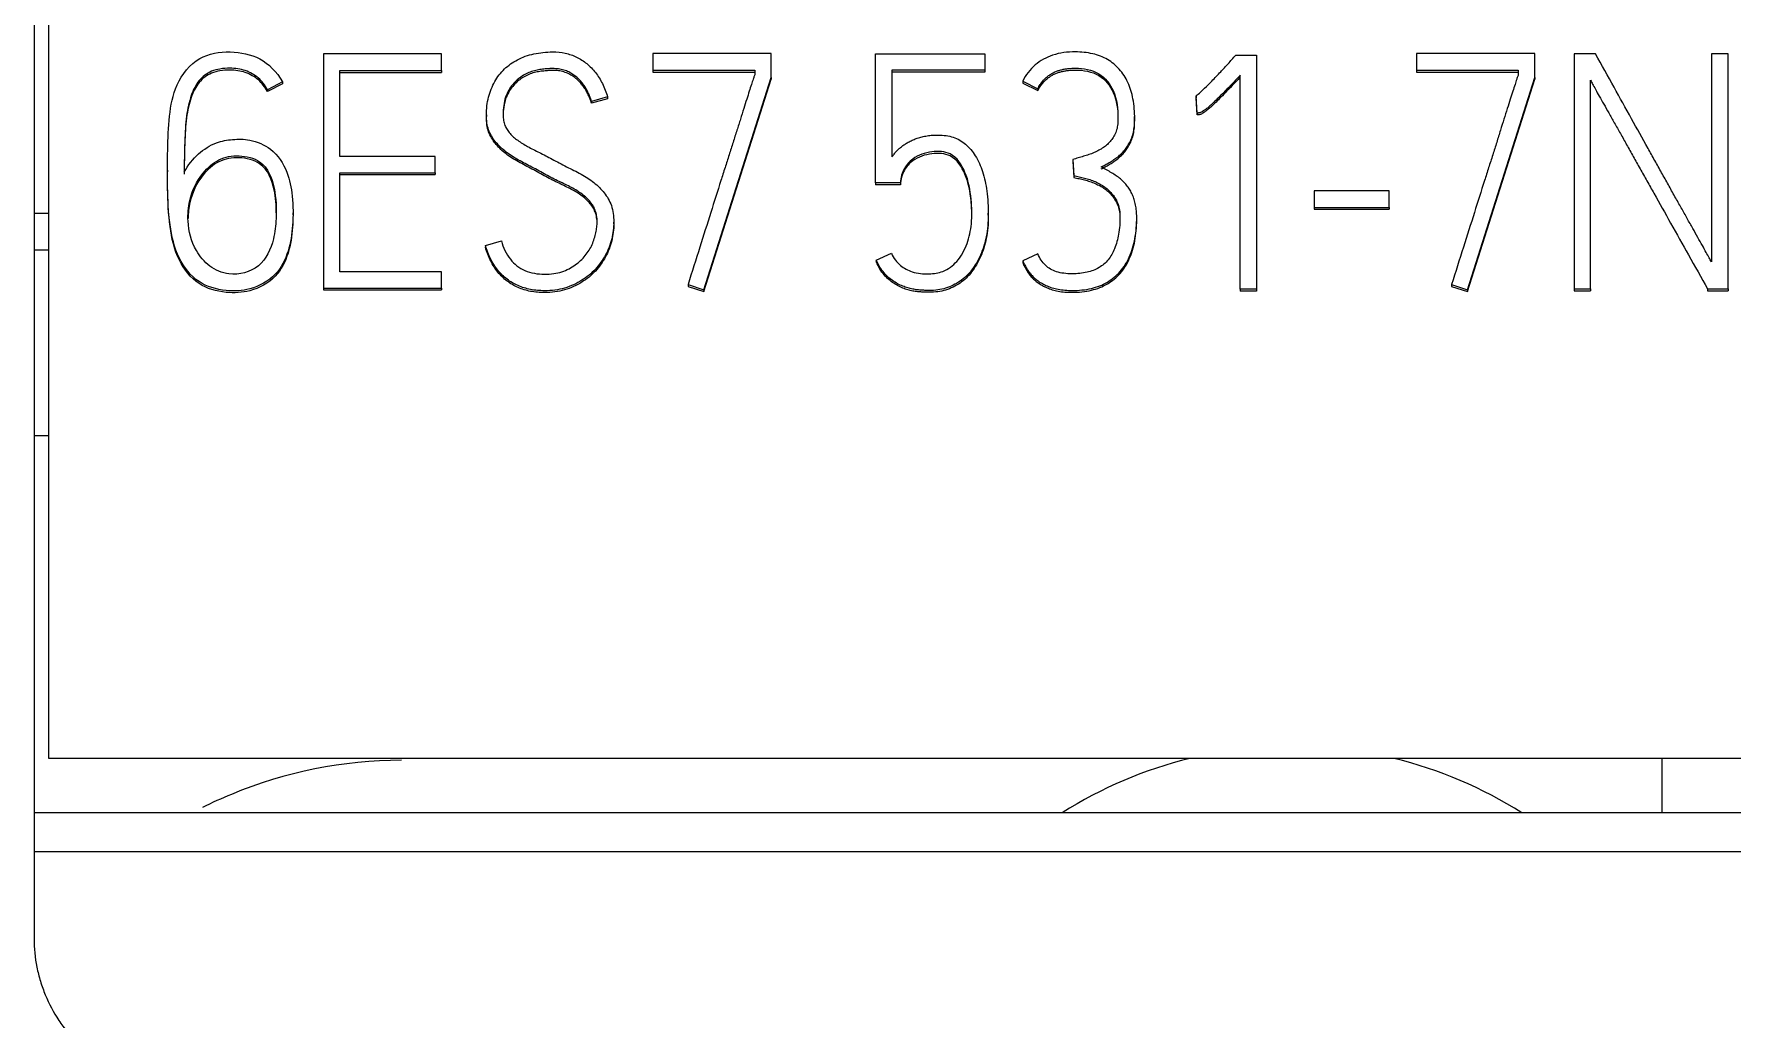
# Model space of a CAD drawing. Header units: millimetres. Extents: x 4137 to 6698, y 1400 to 3585.
# Drawn here: x 5499.15 to 5510.62, y 3360.83 to 3367.49 of the extents above; entities that cross this region are included whole.
import ezdxf

# ---------------------------------------------------------------- set-up
doc = ezdxf.new("R2010")
doc.units = ezdxf.units.MM
doc.layers.add('000-PI-Oprema', color=30, linetype='Continuous', lineweight=5)

msp = doc.modelspace()

# ---------------------------------------------------------------- linework, layer by layer
at = {"layer": '000-PI-Oprema', "color": 0, "linetype": 'ByBlock', "lineweight": 0}
for p, q in [((5499.248, 3362.595), (5499.248, 3372.778)), ((5501.104, 3367.354), (5501.104, 3365.771)), ((5501.901, 3367.354), (5501.104, 3367.354)), ((5501.901, 3367.242), (5501.901, 3367.354)), ((5503.33, 3367.356), (5503.33, 3367.244)), ((5504.129, 3367.356), (5503.33, 3367.356)), ((5504.129, 3367.195), (5504.129, 3367.356)), ((5504.835, 3367.354), (5505.573, 3367.354)), ((5504.835, 3366.482), (5504.835, 3367.354)), ((5505.573, 3367.354), (5505.573, 3367.244)), ((5507.269, 3367.345), (5507.409, 3367.345)), ((5507.409, 3367.345), (5507.409, 3365.765)), ((5508.489, 3367.356), (5508.489, 3367.244)), ((5509.288, 3367.356), (5508.489, 3367.356)), ((5509.288, 3367.195), (5509.288, 3367.356)), ((5509.555, 3367.354), (5509.555, 3365.767)), ((5509.699, 3367.354), (5509.555, 3367.354)), ((5510.595, 3367.354), (5510.482, 3367.354)), ((5510.482, 3367.354), (5510.482, 3365.95)), ((5510.595, 3365.767), (5510.595, 3367.354)), ((5500.827, 3367.165), (5500.725, 3367.112)), ((5500.827, 3367.152), (5500.725, 3367.099)), ((5500.827, 3367.165), (5500.827, 3367.152)), ((5501.215, 3366.661), (5501.215, 3367.242)), ((5501.215, 3367.242), (5501.901, 3367.242)), ((5501.215, 3367.229), (5501.901, 3367.229)), ((5501.901, 3367.242), (5501.901, 3367.229)), ((5503.33, 3367.244), (5503.33, 3367.231)), ((5503.33, 3367.244), (5504.018, 3367.244)), ((5503.33, 3367.231), (5504.018, 3367.231)), ((5503.674, 3365.76), (5504.129, 3367.195)), ((5503.674, 3365.748), (5504.129, 3367.183)), ((5504.018, 3367.244), (5504.018, 3367.213)), ((5504.129, 3367.195), (5504.129, 3367.183)), ((5504.945, 3367.244), (5504.945, 3366.658)), ((5505.573, 3367.244), (5504.945, 3367.244)), ((5505.573, 3367.231), (5504.945, 3367.231)), ((5505.573, 3367.244), (5505.573, 3367.231)), ((5505.829, 3367.169), (5505.829, 3367.156)), ((5505.829, 3367.169), (5505.931, 3367.118)), ((5505.829, 3367.156), (5505.931, 3367.106)), ((5507.298, 3365.765), (5507.298, 3367.209)), ((5508.489, 3367.244), (5508.489, 3367.231)), ((5508.489, 3367.244), (5509.177, 3367.244)), ((5508.489, 3367.231), (5509.177, 3367.231)), ((5508.833, 3365.76), (5509.288, 3367.195)), ((5508.833, 3365.748), (5509.288, 3367.183)), ((5509.177, 3367.244), (5509.177, 3367.213)), ((5509.288, 3367.195), (5509.288, 3367.183)), ((5509.666, 3365.767), (5509.666, 3367.176)), ((5500.725, 3367.112), (5500.725, 3367.099)), ((5503.024, 3367.063), (5502.915, 3367.033)), ((5503.024, 3367.051), (5502.915, 3367.02)), ((5502.915, 3367.033), (5502.915, 3367.02)), ((5503.024, 3367.063), (5503.024, 3367.051)), ((5505.931, 3367.118), (5505.931, 3367.106)), ((5507, 3367.07), (5507, 3367.058)), ((5507.007, 3366.953), (5507, 3367.07)), ((5507.007, 3366.941), (5507, 3367.058)), ((5502.205, 3366.943), (5502.205, 3366.93)), ((5506.585, 3366.908), (5506.585, 3366.93)), ((5507.007, 3366.953), (5507.007, 3366.941)), ((5500.05, 3366.569), (5500.05, 3366.556)), ((5501.859, 3366.661), (5501.215, 3366.661)), ((5501.859, 3366.551), (5501.859, 3366.661)), ((5506.168, 3366.641), (5506.168, 3366.628)), ((5506.168, 3366.641), (5506.175, 3366.531)), ((5506.168, 3366.628), (5506.175, 3366.518)), ((5501.215, 3365.881), (5501.215, 3366.551)), ((5501.215, 3366.551), (5501.859, 3366.551)), ((5501.215, 3366.538), (5501.859, 3366.538)), ((5501.859, 3366.551), (5501.859, 3366.538)), ((5504.835, 3366.482), (5504.835, 3366.47)), ((5505.003, 3366.482), (5504.835, 3366.482)), ((5505.003, 3366.47), (5504.835, 3366.47)), ((5505.003, 3366.482), (5505.003, 3366.47)), ((5506.175, 3366.531), (5506.175, 3366.518)), ((5507.799, 3366.429), (5507.799, 3366.317)), ((5508.305, 3366.429), (5507.799, 3366.429)), ((5508.305, 3366.317), (5508.305, 3366.429)), ((5499.148, 3366.278), (5499.248, 3366.278)), ((5500.898, 3366.267), (5500.898, 3366.279)), ((5505.596, 3366.264), (5505.596, 3366.277)), ((5506.599, 3366.222), (5506.599, 3366.243)), ((5507.799, 3366.317), (5507.799, 3366.304)), ((5507.799, 3366.317), (5508.305, 3366.317)), ((5507.799, 3366.304), (5508.305, 3366.304)), ((5508.305, 3366.317), (5508.305, 3366.304)), ((5503.066, 3366.205), (5503.066, 3366.218)), ((5499.248, 3366.028), (5499.148, 3366.028)), ((5502.198, 3366.06), (5502.307, 3366.09)), ((5502.198, 3366.06), (5502.198, 3366.047)), ((5504.839, 3365.961), (5504.941, 3366.007)), ((5505.931, 3366.002), (5505.829, 3365.956)), ((5501.901, 3365.881), (5501.215, 3365.881)), ((5501.901, 3365.771), (5501.901, 3365.881)), ((5504.839, 3365.961), (5504.839, 3365.948)), ((5505.829, 3365.956), (5505.829, 3365.943)), ((5501.104, 3365.771), (5501.104, 3365.759)), ((5501.104, 3365.771), (5501.901, 3365.771)), ((5501.901, 3365.771), (5501.901, 3365.759)), ((5503.567, 3365.796), (5503.567, 3365.783)), ((5503.567, 3365.796), (5503.674, 3365.76)), ((5503.567, 3365.783), (5503.674, 3365.748)), ((5503.674, 3365.76), (5503.674, 3365.748)), ((5507.298, 3365.765), (5507.298, 3365.752)), ((5507.409, 3365.765), (5507.298, 3365.765)), ((5507.409, 3365.765), (5507.409, 3365.752)), ((5508.727, 3365.796), (5508.727, 3365.783)), ((5508.727, 3365.796), (5508.833, 3365.76)), ((5508.727, 3365.783), (5508.833, 3365.748)), ((5508.833, 3365.76), (5508.833, 3365.748)), ((5509.555, 3365.767), (5509.666, 3365.767)), ((5509.555, 3365.767), (5509.555, 3365.754)), ((5509.666, 3365.767), (5509.666, 3365.754)), ((5510.456, 3365.767), (5510.456, 3365.754)), ((5510.456, 3365.767), (5510.595, 3365.767)), ((5510.595, 3365.767), (5510.595, 3365.754)), ((5501.104, 3365.759), (5501.901, 3365.759)), ((5507.409, 3365.752), (5507.298, 3365.752)), ((5509.555, 3365.754), (5509.666, 3365.754)), ((5510.456, 3365.754), (5510.595, 3365.754)), ((5499.248, 3364.773), (5499.148, 3364.773)), ((5524.048, 3362.595), (5499.248, 3362.595)), ((5510.148, 3362.595), (5510.148, 3362.227)), ((5524.148, 3362.227), (5499.148, 3362.227)), ((5499.148, 3361.964), (5499.148, 3361.378)), ((5524.148, 3361.964), (5499.148, 3361.964))]:
    msp.add_line(p, q, dxfattribs=at)
for start, end in [(103.753, 122.3801), (57.6199, 76.247)]:
    msp.add_arc((5507.648, 3359.778), 2.9, start, end, dxfattribs=at)
for points, knots in [([(5499.148, 3372.778), (5499.148, 3371.693), (5499.148, 3368.09), (5499.148, 3364.485), (5499.148, 3361.964)], [0, 0, 0, 0, 0.301146, 1, 1, 1, 1]), ([(5500.163, 3366.555), (5500.189, 3366.603), (5500.25, 3366.68), (5500.368, 3366.757), (5500.491, 3366.779), (5500.619, 3366.778), (5500.767, 3366.715), (5500.864, 3366.565), (5500.899, 3366.383), (5500.9, 3366.202), (5500.874, 3366.019), (5500.788, 3365.848), (5500.621, 3365.756), (5500.435, 3365.747), (5500.247, 3365.8), (5500.11, 3365.977), (5500.059, 3366.206), (5500.049, 3366.453), (5500.05, 3366.698), (5500.059, 3366.93), (5500.098, 3367.154), (5500.248, 3367.343), (5500.472, 3367.381), (5500.689, 3367.335), (5500.786, 3367.234), (5500.827, 3367.165)], [0, 0, 0, 0, 0.03564, 0.067865, 0.092923, 0.119268, 0.154068, 0.197126, 0.234707, 0.279879, 0.320329, 0.360962, 0.405677, 0.442102, 0.485709, 0.532505, 0.586175, 0.644312, 0.701767, 0.753421, 0.803151, 0.856352, 0.904259, 0.950465, 1, 1, 1, 1]), ([(5502.307, 3366.09), (5502.316, 3366.046), (5502.356, 3365.964), (5502.463, 3365.878), (5502.573, 3365.863), (5502.658, 3365.868), (5502.714, 3365.88), (5502.763, 3365.901), (5502.805, 3365.927), (5502.842, 3365.957), (5502.873, 3365.99), (5502.899, 3366.027), (5502.92, 3366.065), (5502.934, 3366.105), (5502.945, 3366.145), (5502.951, 3366.182), (5502.954, 3366.221), (5502.951, 3366.26), (5502.941, 3366.299), (5502.924, 3366.332), (5502.901, 3366.361), (5502.874, 3366.388), (5502.843, 3366.413), (5502.808, 3366.435), (5502.769, 3366.457), (5502.728, 3366.477), (5502.685, 3366.497), (5502.64, 3366.52), (5502.595, 3366.544), (5502.548, 3366.57), (5502.501, 3366.595), (5502.455, 3366.618), (5502.41, 3366.642), (5502.368, 3366.669), (5502.329, 3366.697), (5502.294, 3366.728), (5502.264, 3366.762), (5502.238, 3366.799), (5502.218, 3366.841), (5502.207, 3366.889), (5502.204, 3366.943), (5502.207, 3367.002), (5502.218, 3367.061), (5502.236, 3367.116), (5502.26, 3367.167), (5502.29, 3367.212), (5502.326, 3367.253), (5502.368, 3367.287), (5502.415, 3367.316), (5502.468, 3367.339), (5502.526, 3367.355), (5502.588, 3367.365), (5502.659, 3367.369), (5502.737, 3367.362), (5502.816, 3367.335), (5502.886, 3367.29), (5502.945, 3367.228), (5502.992, 3367.152), (5503.014, 3367.094), (5503.024, 3367.063)], [0, 0, 0, 0, 0.042395, 0.079774, 0.121236, 0.140075, 0.157254, 0.173247, 0.188397, 0.202796, 0.216711, 0.230265, 0.243508, 0.256652, 0.269293, 0.280934, 0.291684, 0.304893, 0.316879, 0.328106, 0.339273, 0.350814, 0.362909, 0.375637, 0.388999, 0.403044, 0.417696, 0.432849, 0.448511, 0.464937, 0.481153, 0.497163, 0.51278, 0.527863, 0.542482, 0.556645, 0.570443, 0.584077, 0.597961, 0.612786, 0.629037, 0.64828, 0.666584, 0.684253, 0.701354, 0.717933, 0.734308, 0.750738, 0.767515, 0.784992, 0.803232, 0.822275, 0.842375, 0.868294, 0.892965, 0.917787, 0.943448, 0.970498, 1, 1, 1, 1]), ([(5506.359, 3366.59), (5506.368, 3366.595), (5506.386, 3366.604), (5506.413, 3366.619), (5506.439, 3366.635), (5506.465, 3366.653), (5506.49, 3366.674), (5506.513, 3366.698), (5506.534, 3366.724), (5506.551, 3366.754), (5506.567, 3366.788), (5506.578, 3366.826), (5506.584, 3366.869), (5506.587, 3366.945), (5506.579, 3367.045), (5506.545, 3367.16), (5506.486, 3367.253), (5506.404, 3367.321), (5506.299, 3367.36), (5506.172, 3367.372), (5506.034, 3367.356), (5505.906, 3367.285), (5505.848, 3367.212), (5505.829, 3367.169)], [0, 0, 0, 0, 0.019459, 0.039301, 0.05955, 0.080105, 0.100989, 0.122386, 0.144292, 0.16684, 0.190353, 0.215738, 0.244087, 0.27581, 0.363621, 0.439823, 0.508996, 0.575574, 0.644592, 0.722009, 0.822031, 0.909956, 1, 1, 1, 1]), ([(5500.725, 3367.112), (5500.717, 3367.127), (5500.699, 3367.156), (5500.665, 3367.192), (5500.623, 3367.221), (5500.576, 3367.242), (5500.525, 3367.255), (5500.467, 3367.258), (5500.407, 3367.254), (5500.349, 3367.239), (5500.301, 3367.212), (5500.262, 3367.174), (5500.231, 3367.127), (5500.208, 3367.07), (5500.19, 3367.005), (5500.177, 3366.932), (5500.17, 3366.849), (5500.166, 3366.759), (5500.164, 3366.66), (5500.163, 3366.591), (5500.163, 3366.555)], [0, 0, 0, 0, 0.043481, 0.085549, 0.127923, 0.170971, 0.214845, 0.260884, 0.317917, 0.367656, 0.41257, 0.456833, 0.503792, 0.555243, 0.612421, 0.675966, 0.746378, 0.823872, 0.908402, 1, 1, 1, 1]), ([(5502.915, 3367.033), (5502.913, 3367.04), (5502.908, 3367.055), (5502.899, 3367.078), (5502.887, 3367.102), (5502.874, 3367.128), (5502.857, 3367.152), (5502.838, 3367.175), (5502.815, 3367.197), (5502.789, 3367.216), (5502.761, 3367.233), (5502.728, 3367.246), (5502.692, 3367.253), (5502.657, 3367.255), (5502.624, 3367.254), (5502.592, 3367.251), (5502.557, 3367.246), (5502.519, 3367.238), (5502.482, 3367.224), (5502.446, 3367.205), (5502.412, 3367.179), (5502.381, 3367.147), (5502.354, 3367.108), (5502.332, 3367.06), (5502.32, 3367.003), (5502.317, 3366.95), (5502.32, 3366.904), (5502.329, 3366.871), (5502.344, 3366.842), (5502.364, 3366.815), (5502.388, 3366.791), (5502.417, 3366.769), (5502.449, 3366.748), (5502.484, 3366.727), (5502.523, 3366.707), (5502.563, 3366.687), (5502.606, 3366.666), (5502.651, 3366.642), (5502.697, 3366.617), (5502.747, 3366.591), (5502.796, 3366.567), (5502.844, 3366.543), (5502.889, 3366.515), (5502.931, 3366.485), (5502.969, 3366.453), (5503.001, 3366.416), (5503.03, 3366.375), (5503.051, 3366.328), (5503.063, 3366.275), (5503.067, 3366.219), (5503.063, 3366.161), (5503.053, 3366.104), (5503.035, 3366.048), (5503.01, 3365.995), (5502.979, 3365.945), (5502.942, 3365.899), (5502.899, 3365.858), (5502.849, 3365.823), (5502.794, 3365.793), (5502.733, 3365.77), (5502.667, 3365.756), (5502.589, 3365.752), (5502.504, 3365.759), (5502.418, 3365.785), (5502.342, 3365.829), (5502.279, 3365.891), (5502.23, 3365.969), (5502.207, 3366.028), (5502.198, 3366.06)], [0, 0, 0, 0, 0.006902, 0.014527, 0.0229, 0.03171, 0.040697, 0.049939, 0.059406, 0.069126, 0.079243, 0.089792, 0.100957, 0.11302, 0.121351, 0.131067, 0.142193, 0.154038, 0.166072, 0.178522, 0.191399, 0.204849, 0.219214, 0.234859, 0.25249, 0.272668, 0.283841, 0.294211, 0.304173, 0.314215, 0.324636, 0.335605, 0.347264, 0.35967, 0.372854, 0.386723, 0.401163, 0.416176, 0.433071, 0.449927, 0.466747, 0.483271, 0.499286, 0.514866, 0.530063, 0.545048, 0.560066, 0.575472, 0.591898, 0.609868, 0.627376, 0.645005, 0.66302, 0.681094, 0.698922, 0.71679, 0.734853, 0.753306, 0.772468, 0.792214, 0.812556, 0.833938, 0.86301, 0.889874, 0.915888, 0.942166, 0.969784, 1, 1, 1, 1]), ([(5505.931, 3367.118), (5505.936, 3367.128), (5505.946, 3367.146), (5505.963, 3367.17), (5505.982, 3367.19), (5506.003, 3367.207), (5506.024, 3367.221), (5506.046, 3367.232), (5506.068, 3367.241), (5506.091, 3367.247), (5506.115, 3367.252), (5506.138, 3367.255), (5506.161, 3367.257), (5506.231, 3367.258), (5506.35, 3367.239), (5506.462, 3367.097), (5506.475, 3366.965), (5506.471, 3366.872), (5506.462, 3366.832), (5506.446, 3366.797), (5506.425, 3366.768), (5506.401, 3366.742), (5506.374, 3366.72), (5506.343, 3366.702), (5506.311, 3366.686), (5506.276, 3366.673), (5506.24, 3366.662), (5506.204, 3366.651), (5506.18, 3366.644), (5506.168, 3366.641)], [0, 0, 0, 0, 0.025161, 0.048595, 0.070641, 0.091589, 0.111603, 0.13094, 0.14993, 0.168791, 0.187661, 0.206323, 0.224495, 0.242226, 0.372375, 0.490579, 0.643633, 0.679942, 0.712328, 0.741834, 0.769901, 0.797396, 0.824894, 0.852838, 0.881452, 0.911007, 0.940973, 0.970636, 1, 1, 1, 1]), ([(5507, 3367.07), (5507.02, 3367.087), (5507.056, 3367.119), (5507.111, 3367.174), (5507.163, 3367.23), (5507.218, 3367.288), (5507.251, 3367.326), (5507.269, 3367.345)], [0, 0, 0, 0, 0.198846, 0.377684, 0.606339, 0.795382, 1, 1, 1, 1]), ([(5510.482, 3365.95), (5510.477, 3365.959), (5510.466, 3365.98), (5510.445, 3366.016), (5510.42, 3366.062), (5510.389, 3366.116), (5510.355, 3366.177), (5510.318, 3366.243), (5510.278, 3366.314), (5510.235, 3366.39), (5510.191, 3366.47), (5510.146, 3366.551), (5510.1, 3366.633), (5510.032, 3366.755), (5509.94, 3366.92), (5509.822, 3367.133), (5509.741, 3367.279), (5509.699, 3367.354)], [0, 0, 0, 0, 0.019057, 0.045144, 0.078261, 0.117077, 0.160259, 0.207807, 0.259003, 0.31313, 0.370188, 0.428711, 0.487234, 0.545757, 0.688172, 0.839586, 1, 1, 1, 1]), ([(5500.725, 3367.099), (5500.717, 3367.114), (5500.699, 3367.143), (5500.665, 3367.18), (5500.623, 3367.208), (5500.576, 3367.229), (5500.525, 3367.242), (5500.467, 3367.246), (5500.407, 3367.242), (5500.349, 3367.226), (5500.301, 3367.199), (5500.262, 3367.161), (5500.231, 3367.114), (5500.208, 3367.058), (5500.19, 3366.993), (5500.177, 3366.919), (5500.17, 3366.837), (5500.166, 3366.746), (5500.164, 3366.647), (5500.163, 3366.578), (5500.163, 3366.542)], [0, 0, 0, 0, 0.043481, 0.085549, 0.127923, 0.170971, 0.214845, 0.260884, 0.317917, 0.367656, 0.41257, 0.456833, 0.503792, 0.555243, 0.612421, 0.675966, 0.746378, 0.823872, 0.908402, 1, 1, 1, 1]), ([(5502.915, 3367.02), (5502.913, 3367.027), (5502.908, 3367.042), (5502.899, 3367.065), (5502.887, 3367.09), (5502.874, 3367.115), (5502.857, 3367.139), (5502.838, 3367.162), (5502.815, 3367.184), (5502.789, 3367.203), (5502.761, 3367.22), (5502.728, 3367.233), (5502.692, 3367.241), (5502.657, 3367.243), (5502.624, 3367.241), (5502.592, 3367.238), (5502.557, 3367.234), (5502.519, 3367.226), (5502.482, 3367.211), (5502.446, 3367.192), (5502.412, 3367.167), (5502.381, 3367.134), (5502.354, 3367.095), (5502.332, 3367.048), (5502.321, 3366.993), (5502.318, 3366.955), (5502.318, 3366.935)], [0, 0, 0, 0, 0.025535, 0.053746, 0.084726, 0.117324, 0.150572, 0.184768, 0.219795, 0.255756, 0.293187, 0.332218, 0.373527, 0.418158, 0.448979, 0.484928, 0.526094, 0.569916, 0.614442, 0.660505, 0.708148, 0.757909, 0.811058, 0.868941, 0.934177, 1, 1, 1, 1]), ([(5504.018, 3367.213), (5504.017, 3367.21), (5504.013, 3367.2), (5504.006, 3367.178), (5503.994, 3367.143), (5503.98, 3367.099), (5503.963, 3367.044), (5503.943, 3366.982), (5503.921, 3366.912), (5503.897, 3366.836), (5503.871, 3366.755), (5503.844, 3366.671), (5503.817, 3366.585), (5503.776, 3366.455), (5503.719, 3366.276), (5503.645, 3366.042), (5503.594, 3365.88), (5503.567, 3365.796)], [0, 0, 0, 0, 0.006664, 0.022274, 0.046836, 0.07897, 0.117297, 0.161819, 0.211415, 0.264968, 0.322476, 0.382404, 0.443215, 0.50491, 0.65714, 0.82217, 1, 1, 1, 1]), ([(5505.931, 3367.106), (5505.936, 3367.115), (5505.946, 3367.133), (5505.963, 3367.157), (5505.982, 3367.177), (5506.003, 3367.194), (5506.024, 3367.208), (5506.046, 3367.219), (5506.068, 3367.228), (5506.091, 3367.235), (5506.115, 3367.239), (5506.138, 3367.242), (5506.161, 3367.244), (5506.231, 3367.246), (5506.35, 3367.227), (5506.459, 3367.089), (5506.472, 3366.978), (5506.472, 3366.919)], [0, 0, 0, 0, 0.039855, 0.076975, 0.111896, 0.145077, 0.176779, 0.207409, 0.237489, 0.267365, 0.297255, 0.326816, 0.355601, 0.383686, 0.589842, 0.777078, 1, 1, 1, 1]), ([(5507.298, 3367.209), (5507.28, 3367.19), (5507.247, 3367.154), (5507.2, 3367.106), (5507.161, 3367.067), (5507.129, 3367.035), (5507.101, 3367.009), (5507.078, 3366.989), (5507.059, 3366.974), (5507.044, 3366.964), (5507.032, 3366.958), (5507.022, 3366.955), (5507.014, 3366.954), (5507.009, 3366.953), (5507.007, 3366.953)], [0, 0, 0, 0, 0.200504, 0.370797, 0.510902, 0.6264, 0.722885, 0.800448, 0.861213, 0.907383, 0.939504, 0.963232, 0.983337, 1, 1, 1, 1]), ([(5507.298, 3367.196), (5507.28, 3367.177), (5507.247, 3367.142), (5507.2, 3367.094), (5507.161, 3367.054), (5507.129, 3367.022), (5507.101, 3366.996), (5507.078, 3366.976), (5507.059, 3366.961), (5507.044, 3366.951), (5507.032, 3366.945), (5507.022, 3366.943), (5507.014, 3366.941), (5507.009, 3366.941), (5507.007, 3366.941)], [0, 0, 0, 0, 0.200504, 0.370797, 0.510902, 0.6264, 0.722885, 0.800448, 0.861213, 0.907383, 0.939504, 0.963232, 0.983337, 1, 1, 1, 1]), ([(5509.177, 3367.213), (5509.176, 3367.21), (5509.172, 3367.2), (5509.165, 3367.178), (5509.154, 3367.143), (5509.14, 3367.099), (5509.122, 3367.044), (5509.102, 3366.982), (5509.08, 3366.912), (5509.056, 3366.836), (5509.031, 3366.755), (5509.004, 3366.671), (5508.977, 3366.585), (5508.935, 3366.455), (5508.879, 3366.276), (5508.805, 3366.042), (5508.753, 3365.88), (5508.727, 3365.796)], [0, 0, 0, 0, 0.006664, 0.022274, 0.046836, 0.07897, 0.117297, 0.161819, 0.211415, 0.264968, 0.322476, 0.382404, 0.443215, 0.50491, 0.65714, 0.82217, 1, 1, 1, 1]), ([(5509.666, 3367.176), (5509.67, 3367.167), (5509.681, 3367.147), (5509.7, 3367.111), (5509.726, 3367.066), (5509.756, 3367.013), (5509.79, 3366.953), (5509.827, 3366.887), (5509.868, 3366.815), (5509.91, 3366.739), (5509.954, 3366.66), (5510, 3366.578), (5510.047, 3366.495), (5510.116, 3366.373), (5510.209, 3366.206), (5510.33, 3365.991), (5510.413, 3365.843), (5510.456, 3365.767)], [0, 0, 0, 0, 0.017881, 0.043036, 0.075471, 0.113785, 0.156579, 0.203853, 0.254825, 0.308715, 0.365522, 0.423995, 0.482881, 0.542179, 0.685414, 0.838021, 1, 1, 1, 1]), ([(5502.953, 3366.207), (5502.953, 3366.221), (5502.951, 3366.248), (5502.941, 3366.286), (5502.924, 3366.319), (5502.901, 3366.349), (5502.874, 3366.376), (5502.843, 3366.4), (5502.808, 3366.423), (5502.769, 3366.444), (5502.728, 3366.464), (5502.685, 3366.485), (5502.64, 3366.507), (5502.595, 3366.531), (5502.548, 3366.557), (5502.501, 3366.582), (5502.455, 3366.606), (5502.41, 3366.63), (5502.368, 3366.656), (5502.329, 3366.684), (5502.294, 3366.715), (5502.264, 3366.749), (5502.238, 3366.786), (5502.218, 3366.828), (5502.207, 3366.876), (5502.205, 3366.913), (5502.205, 3366.934), (5502.205, 3366.937)], [0, 0, 0, 0, 0.037363, 0.072654, 0.105707, 0.138586, 0.172568, 0.20818, 0.245654, 0.284995, 0.326348, 0.369486, 0.414101, 0.460216, 0.508578, 0.556324, 0.603462, 0.649443, 0.693851, 0.736893, 0.778592, 0.819218, 0.85936, 0.900239, 0.943889, 0.991738, 1, 1, 1, 1]), ([(5504.945, 3366.658), (5504.95, 3366.665), (5504.96, 3366.678), (5504.976, 3366.696), (5504.994, 3366.714), (5505.014, 3366.731), (5505.037, 3366.747), (5505.061, 3366.761), (5505.088, 3366.774), (5505.117, 3366.785), (5505.149, 3366.794), (5505.184, 3366.801), (5505.221, 3366.805), (5505.28, 3366.807), (5505.36, 3366.797), (5505.448, 3366.747), (5505.515, 3366.664), (5505.563, 3366.555), (5505.591, 3366.42), (5505.597, 3366.296), (5505.594, 3366.194), (5505.584, 3366.122), (5505.567, 3366.056), (5505.545, 3365.996), (5505.517, 3365.941), (5505.485, 3365.893), (5505.448, 3365.852), (5505.406, 3365.817), (5505.359, 3365.79), (5505.308, 3365.77), (5505.254, 3365.758), (5505.211, 3365.755), (5505.177, 3365.756), (5505.153, 3365.757), (5505.124, 3365.759), (5505.093, 3365.763), (5505.06, 3365.77), (5505.026, 3365.781), (5504.991, 3365.796), (5504.957, 3365.816), (5504.923, 3365.842), (5504.891, 3365.874), (5504.862, 3365.914), (5504.847, 3365.944), (5504.839, 3365.961)], [0, 0, 0, 0, 0.010575, 0.021534, 0.032937, 0.044729, 0.056875, 0.069452, 0.0826, 0.096505, 0.111279, 0.126985, 0.143702, 0.161538, 0.205913, 0.248141, 0.293825, 0.346182, 0.40699, 0.478261, 0.512629, 0.544859, 0.575282, 0.604004, 0.631084, 0.6569, 0.681684, 0.705765, 0.729734, 0.753772, 0.778045, 0.803118, 0.812005, 0.822876, 0.835737, 0.849942, 0.864952, 0.880894, 0.897668, 0.915306, 0.934053, 0.954105, 0.975931, 1, 1, 1, 1]), ([(5506.359, 3366.577), (5506.368, 3366.582), (5506.386, 3366.591), (5506.413, 3366.606), (5506.439, 3366.622), (5506.465, 3366.64), (5506.49, 3366.662), (5506.513, 3366.685), (5506.534, 3366.712), (5506.551, 3366.742), (5506.567, 3366.775), (5506.578, 3366.813), (5506.584, 3366.856), (5506.585, 3366.888), (5506.585, 3366.904), (5506.585, 3366.905)], [0, 0, 0, 0, 0.070239, 0.141859, 0.214947, 0.289138, 0.36452, 0.44175, 0.520823, 0.60221, 0.68708, 0.778706, 0.881031, 0.995537, 1, 1, 1, 1]), ([(5504.941, 3366.007), (5504.957, 3365.973), (5504.995, 3365.923), (5505.088, 3365.872), (5505.189, 3365.864), (5505.299, 3365.879), (5505.396, 3365.952), (5505.458, 3366.07), (5505.489, 3366.215), (5505.483, 3366.379), (5505.455, 3366.546), (5505.36, 3366.693), (5505.208, 3366.699), (5505.095, 3366.662), (5505.019, 3366.578), (5505.004, 3366.519), (5505.003, 3366.482)], [0, 0, 0, 0, 0.059022, 0.110017, 0.175174, 0.228533, 0.294979, 0.374406, 0.452147, 0.547151, 0.653629, 0.744768, 0.81483, 0.893356, 0.941956, 1, 1, 1, 1]), ([(5505.485, 3366.26), (5505.485, 3366.293), (5505.479, 3366.389), (5505.455, 3366.533), (5505.36, 3366.68), (5505.208, 3366.686), (5505.095, 3366.65), (5505.019, 3366.566), (5505.004, 3366.506), (5505.003, 3366.47)], [0, 0, 0, 0, 0.110862, 0.319923, 0.498869, 0.636431, 0.790612, 0.886035, 1, 1, 1, 1]), ([(5500.534, 3366.665), (5500.485, 3366.667), (5500.393, 3366.649), (5500.266, 3366.537), (5500.196, 3366.387), (5500.181, 3366.201), (5500.222, 3366.04), (5500.329, 3365.912), (5500.485, 3365.846), (5500.686, 3365.898), (5500.77, 3366.081), (5500.788, 3366.264), (5500.782, 3366.446), (5500.712, 3366.632), (5500.583, 3366.663), (5500.534, 3366.665)], [0, 0, 0, 0, 0.0625, 0.125, 0.21875, 0.28125, 0.375, 0.4375, 0.5, 0.59375, 0.6875, 0.75, 0.84375, 0.9375, 1, 1, 1, 1]), ([(5500.534, 3366.652), (5500.485, 3366.654), (5500.393, 3366.637), (5500.266, 3366.524), (5500.201, 3366.383), (5500.189, 3366.277), (5500.189, 3366.241)], [0, 0, 0, 0, 0.232842, 0.465685, 0.814948, 1, 1, 1, 1]), ([(5500.785, 3366.279), (5500.785, 3366.331), (5500.776, 3366.451), (5500.712, 3366.619), (5500.583, 3366.65), (5500.534, 3366.652)], [0, 0, 0, 0, 0.310868, 0.724347, 1, 1, 1, 1]), ([(5505.829, 3365.956), (5505.832, 3365.948), (5505.84, 3365.932), (5505.853, 3365.908), (5505.868, 3365.884), (5505.886, 3365.861), (5505.908, 3365.839), (5505.933, 3365.819), (5505.962, 3365.801), (5505.994, 3365.786), (5506.029, 3365.772), (5506.069, 3365.763), (5506.115, 3365.757), (5506.19, 3365.754), (5506.29, 3365.763), (5506.403, 3365.806), (5506.492, 3365.881), (5506.556, 3365.983), (5506.592, 3366.11), (5506.6, 3366.216), (5506.598, 3366.293), (5506.592, 3366.332), (5506.583, 3366.369), (5506.57, 3366.402), (5506.555, 3366.433), (5506.536, 3366.461), (5506.514, 3366.486), (5506.489, 3366.51), (5506.46, 3366.531), (5506.428, 3366.551), (5506.395, 3366.571), (5506.371, 3366.584), (5506.359, 3366.59)], [0, 0, 0, 0, 0.016308, 0.03331, 0.051065, 0.069403, 0.088334, 0.108132, 0.128912, 0.150812, 0.174077, 0.199384, 0.227539, 0.258836, 0.339488, 0.411171, 0.480216, 0.552248, 0.632093, 0.724403, 0.750895, 0.775618, 0.798835, 0.820921, 0.842207, 0.86296, 0.883743, 0.90511, 0.927322, 0.95053, 0.974743, 1, 1, 1, 1]), ([(5500.898, 3366.268), (5500.898, 3366.24), (5500.895, 3366.152), (5500.874, 3366.006), (5500.788, 3365.835), (5500.621, 3365.744), (5500.435, 3365.734), (5500.247, 3365.787), (5500.11, 3365.964), (5500.059, 3366.193), (5500.051, 3366.395), (5500.05, 3366.518), (5500.05, 3366.556)], [0, 0, 0, 0, 0.047379, 0.146039, 0.245143, 0.354204, 0.443047, 0.549405, 0.663541, 0.794443, 0.936242, 1, 1, 1, 1]), ([(5506.175, 3366.531), (5506.187, 3366.529), (5506.211, 3366.524), (5506.247, 3366.515), (5506.283, 3366.505), (5506.318, 3366.492), (5506.351, 3366.475), (5506.383, 3366.455), (5506.412, 3366.432), (5506.436, 3366.405), (5506.458, 3366.374), (5506.474, 3366.338), (5506.484, 3366.298), (5506.488, 3366.23), (5506.48, 3366.141), (5506.455, 3366.041), (5506.411, 3365.961), (5506.345, 3365.905), (5506.26, 3365.874), (5506.178, 3365.866), (5506.108, 3365.87), (5506.058, 3365.88), (5506.016, 3365.898), (5505.981, 3365.925), (5505.952, 3365.96), (5505.937, 3365.988), (5505.931, 3366.002)], [0, 0, 0, 0, 0.02738, 0.055263, 0.083718, 0.112185, 0.140262, 0.168233, 0.196053, 0.223907, 0.252387, 0.281692, 0.312418, 0.345525, 0.437535, 0.514429, 0.579935, 0.641132, 0.706523, 0.782286, 0.825991, 0.863975, 0.897416, 0.929394, 0.963085, 1, 1, 1, 1]), ([(5506.175, 3366.518), (5506.187, 3366.516), (5506.211, 3366.511), (5506.247, 3366.503), (5506.283, 3366.492), (5506.318, 3366.479), (5506.351, 3366.462), (5506.383, 3366.443), (5506.412, 3366.42), (5506.436, 3366.392), (5506.458, 3366.361), (5506.474, 3366.325), (5506.484, 3366.285), (5506.486, 3366.253), (5506.486, 3366.234), (5506.486, 3366.229)], [0, 0, 0, 0, 0.076955, 0.155321, 0.235296, 0.315307, 0.39422, 0.472835, 0.551025, 0.629313, 0.709358, 0.791722, 0.878079, 0.97113, 1, 1, 1, 1]), ([(5505.596, 3366.264), (5505.596, 3366.261), (5505.596, 3366.233), (5505.594, 3366.181), (5505.584, 3366.109), (5505.567, 3366.043), (5505.545, 3365.983), (5505.517, 3365.929), (5505.485, 3365.881), (5505.448, 3365.839), (5505.406, 3365.804), (5505.359, 3365.777), (5505.308, 3365.757), (5505.254, 3365.746), (5505.211, 3365.743), (5505.177, 3365.744), (5505.153, 3365.745), (5505.124, 3365.746), (5505.093, 3365.75), (5505.06, 3365.757), (5505.026, 3365.768), (5504.991, 3365.783), (5504.957, 3365.804), (5504.923, 3365.829), (5504.891, 3365.861), (5504.862, 3365.901), (5504.847, 3365.932), (5504.839, 3365.948)], [0, 0, 0, 0, 0.006507, 0.07195, 0.133322, 0.191255, 0.245946, 0.297513, 0.346671, 0.393864, 0.439719, 0.485361, 0.531134, 0.577354, 0.625098, 0.642021, 0.662722, 0.687212, 0.714261, 0.742843, 0.773199, 0.80514, 0.838725, 0.874425, 0.912607, 0.954167, 1, 1, 1, 1]), ([(5505.829, 3365.943), (5505.832, 3365.935), (5505.84, 3365.919), (5505.853, 3365.896), (5505.868, 3365.871), (5505.886, 3365.848), (5505.908, 3365.826), (5505.933, 3365.806), (5505.962, 3365.788), (5505.994, 3365.773), (5506.029, 3365.76), (5506.069, 3365.75), (5506.115, 3365.744), (5506.19, 3365.742), (5506.29, 3365.751), (5506.403, 3365.794), (5506.492, 3365.868), (5506.556, 3365.97), (5506.591, 3366.094), (5506.599, 3366.183), (5506.599, 3366.23)], [0, 0, 0, 0, 0.022676, 0.046318, 0.071006, 0.096504, 0.122828, 0.150357, 0.17925, 0.209702, 0.242052, 0.277241, 0.316391, 0.359908, 0.472053, 0.571728, 0.667735, 0.767894, 0.878918, 1, 1, 1, 1]), ([(5503.066, 3366.207), (5503.066, 3366.207), (5503.066, 3366.187), (5503.063, 3366.148), (5503.053, 3366.091), (5503.035, 3366.035), (5503.01, 3365.982), (5502.979, 3365.932), (5502.942, 3365.886), (5502.899, 3365.845), (5502.849, 3365.81), (5502.794, 3365.78), (5502.733, 3365.757), (5502.667, 3365.744), (5502.589, 3365.739), (5502.504, 3365.746), (5502.418, 3365.772), (5502.342, 3365.817), (5502.279, 3365.878), (5502.23, 3365.956), (5502.207, 3366.016), (5502.198, 3366.047)], [0, 0, 0, 0, 0.001261, 0.046083, 0.091213, 0.137331, 0.183601, 0.229241, 0.274983, 0.321224, 0.368462, 0.417518, 0.468068, 0.520144, 0.574882, 0.649305, 0.718077, 0.784672, 0.851944, 0.922648, 1, 1, 1, 1]), ([(5501.63, 3362.582), (5501.237, 3362.582), (5500.774, 3362.487), (5500.35, 3362.295), (5500.286, 3362.263)], [0, 0, 0, 0, 0.846072, 1, 1, 1, 1]), ([(5499.148, 3361.378), (5499.148, 3361.312), (5499.154, 3361.248), (5499.174, 3361.152), (5499.182, 3361.121), (5499.201, 3361.058), (5499.212, 3361.027), (5499.249, 3360.937), (5499.28, 3360.879), (5499.333, 3360.798), (5499.353, 3360.771), (5499.394, 3360.72), (5499.416, 3360.696), (5499.485, 3360.626), (5499.535, 3360.585), (5499.617, 3360.531), (5499.646, 3360.514), (5499.704, 3360.483), (5499.763, 3360.455), (5499.824, 3360.432), (5499.871, 3360.418), (5499.887, 3360.413), (5499.919, 3360.405), (5499.935, 3360.402), (5500.016, 3360.385), (5500.081, 3360.378), (5500.148, 3360.378)], [0, 0, 0, 0, 0.125, 0.125, 0.1875, 0.1875, 0.25, 0.25, 0.375, 0.375, 0.4375, 0.4375, 0.5, 0.5, 0.625, 0.625, 0.6875, 0.6875, 0.75, 0.8125, 0.8125, 0.84375, 0.84375, 0.875, 0.875, 1, 1, 1, 1])]:
    msp.add_open_spline(points, degree=3, knots=knots, dxfattribs=at)

doc.saveas('drawing.dxf')
